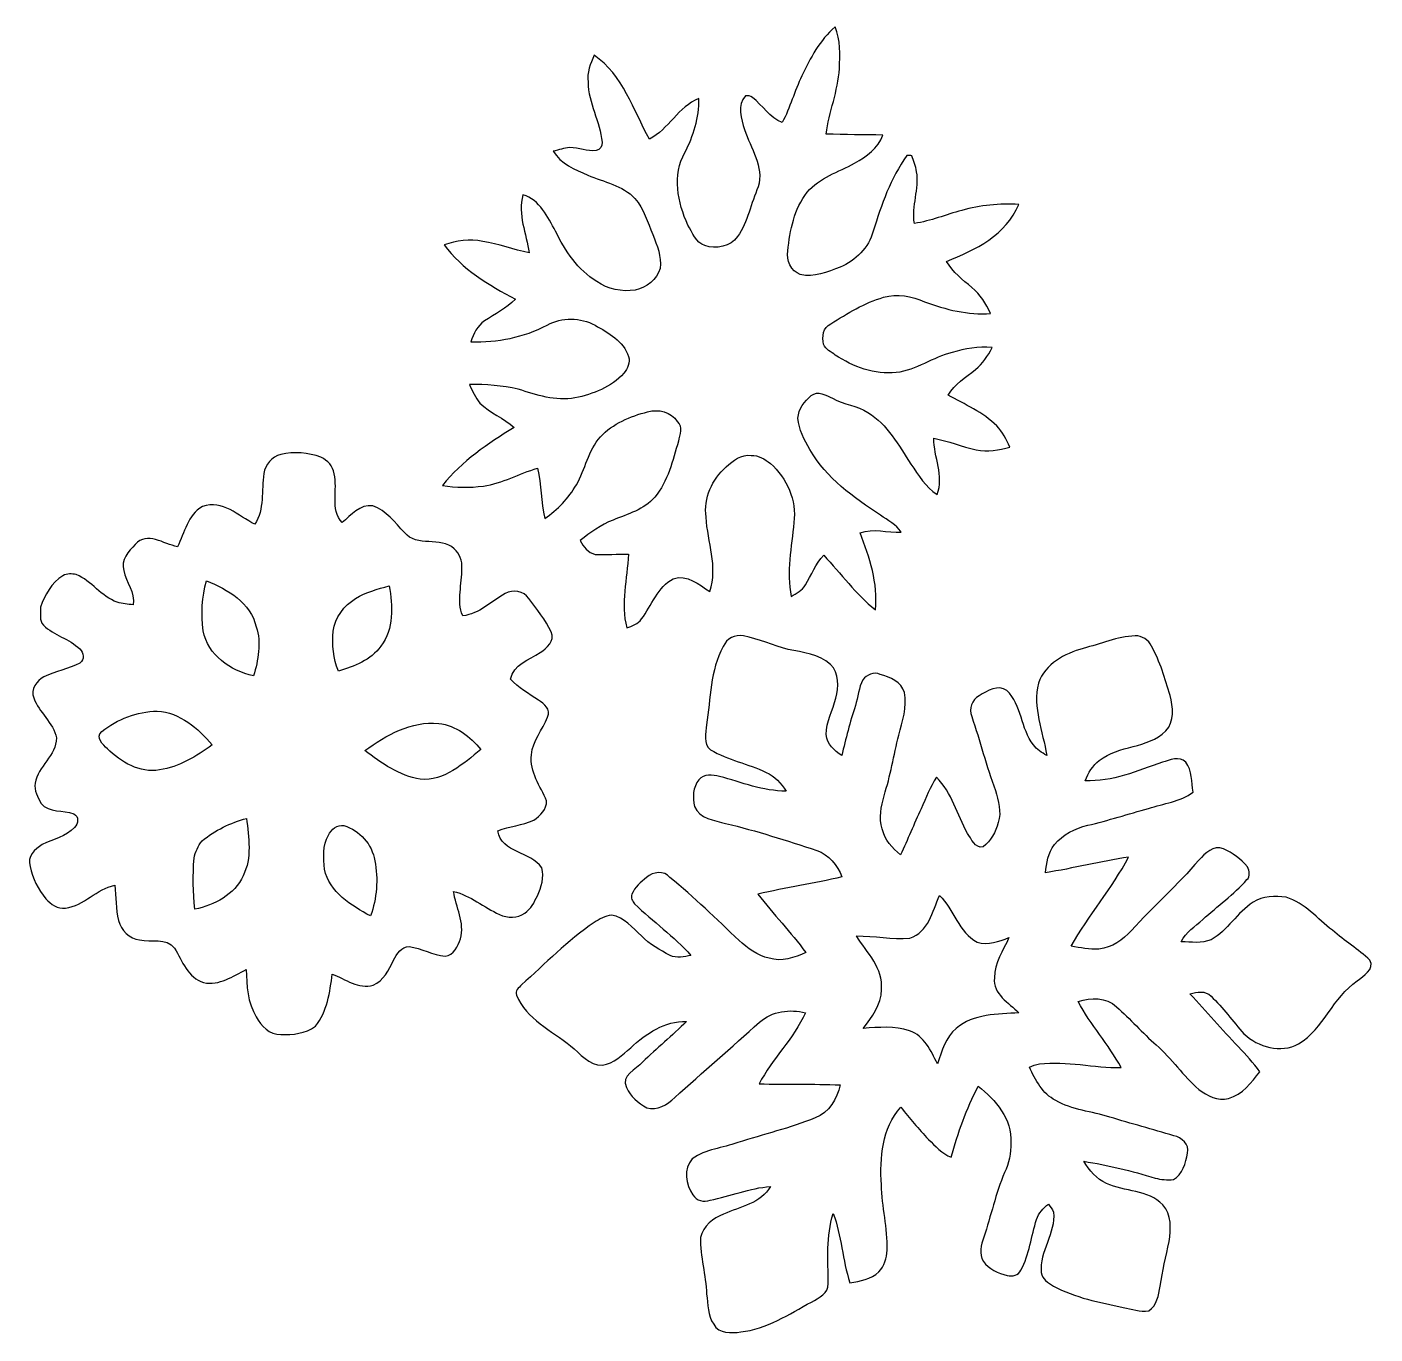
# Model space of a CAD drawing. Header units: centimetres. Extents: x -15.8 to 16, y -15.9 to 14.8.
import ezdxf

# ---------------------------------------------------------------- set-up
doc = ezdxf.new("R2010")
doc.units = ezdxf.units.CM
doc.header["$MEASUREMENT"] = 0
doc.layers.add('Layer 1', color=7, linetype='Continuous')

msp = doc.modelspace()

# ---------------------------------------------------------------- linework, layer by layer
at = {"layer": 'Layer 1', "color": 8}
for points, knots in [([(2.48038, 13.64192), (2.67829, 14.05996), (2.90442, 14.48576), (3.25896, 14.79232), (3.25896, 14.79232), (3.38843, 14.48364), (3.38032, 14.14004), (3.36268, 13.81231), (3.36268, 13.81231), (3.32987, 13.28561), (3.12208, 12.79278), (3.04765, 12.27349), (3.04765, 12.27349), (3.49391, 12.25832), (3.94053, 12.25938), (4.38714, 12.2495), (4.38714, 12.2495), (4.27214, 11.94506), (4.00121, 11.73692), (3.7211, 11.59051), (3.7211, 11.59051), (3.34257, 11.37638), (2.89313, 11.25502), (2.60632, 10.90577), (2.60632, 10.90577), (2.29517, 10.51631), (2.19816, 10.00972), (2.15124, 9.52606), (2.15124, 9.52606), (2.10256, 9.30628), (2.22956, 9.05122), (2.44087, 8.96832), (2.44087, 8.96832), (2.76296, 8.89529), (3.08398, 9.03499), (3.37961, 9.14541), (3.37961, 9.14541), (3.74897, 9.29393), (4.05059, 9.60155), (4.15925, 9.98961), (4.15925, 9.98961), (4.35151, 10.61014), (4.56283, 11.23738), (4.95124, 11.76761), (4.95124, 11.76761), (4.98087, 11.76726), (5.04014, 11.76584), (5.06942, 11.76514), (5.06942, 11.76514), (5.10822, 11.64061), (5.15937, 11.51855), (5.17878, 11.38873), (5.17878, 11.38873), (5.24686, 10.98127), (5.05919, 10.58157), (5.12727, 10.17376), (5.12727, 10.17376), (5.51004, 10.22491), (5.86916, 10.38154), (6.2417, 10.47715), (6.2417, 10.47715), (6.67491, 10.6045), (7.12964, 10.64295), (7.58014, 10.61932), (7.58014, 10.61932), (7.29297, 9.89612), (6.55743, 9.55146), (5.88222, 9.27664), (5.88222, 9.27664), (6.03003, 9.02864), (6.25863, 8.84555), (6.47876, 8.66493), (6.47876, 8.66493), (6.67808, 8.50582), (6.81284, 8.28287), (6.92044, 8.05497), (6.92044, 8.05497), (6.38951, 8.01335), (5.8614, 8.14564), (5.36716, 8.32944), (5.36716, 8.32944), (5.06448, 8.45256), (4.72193, 8.53334), (4.4009, 8.43527), (4.4009, 8.43527), (3.95464, 8.30051), (3.54753, 8.06344), (3.16089, 7.80768), (3.16089, 7.80768), (2.9718, 7.73077), (2.94922, 7.50394), (2.99226, 7.33072), (2.99226, 7.33072), (3.03424, 7.20549), (3.17112, 7.15433), (3.26531, 7.07566), (3.26531, 7.07566), (3.68617, 6.80085), (4.18853, 6.61211), (4.69829, 6.66256), (4.69829, 6.66256), (5.17102, 6.72006), (5.56084, 7.02416), (6.01733, 7.13775), (6.01733, 7.13775), (6.31931, 7.22418), (6.63751, 7.28627), (6.95325, 7.25029), (6.95325, 7.25029), (6.85271, 7.05944), (6.7377, 6.8707), (6.5659, 6.73559), (6.5659, 6.73559), (6.33412, 6.55708), (6.07695, 6.39092), (5.92137, 6.13586), (5.92137, 6.13586), (6.31331, 5.91044), (6.74299, 5.73617), (7.06579, 5.40808), (7.06579, 5.40808), (7.20937, 5.27191), (7.28521, 5.08529), (7.37552, 4.91314), (7.37552, 4.91314), (7.118, 4.8454), (6.84565, 4.78402), (6.58177, 4.84787), (6.58177, 4.84787), (6.2424, 4.91455), (5.92349, 5.05636), (5.58447, 5.12198), (5.58447, 5.12198), (5.58165, 4.67995), (5.82824, 4.23298), (5.66314, 3.7973), (5.66314, 3.7973), (5.38198, 3.95958), (5.22817, 4.25979), (5.04402, 4.51344), (5.04402, 4.51344), (4.75297, 4.94912), (4.49827, 5.44513), (4.03507, 5.72558), (4.03507, 5.72558), (3.77825, 5.88962), (3.46357, 5.90762), (3.20146, 6.06002), (3.20146, 6.06002), (3.04729, 6.13093), (2.85574, 6.25016), (2.69663, 6.12352), (2.69663, 6.12352), (2.54318, 5.98911), (2.39748, 5.80461), (2.3876, 5.59153), (2.3876, 5.59153), (2.40136, 5.3213), (2.54635, 5.08635), (2.66665, 4.85211), (2.66665, 4.85211), (3.05117, 4.18394), (3.70029, 3.72639), (4.33035, 3.30906), (4.33035, 3.30906), (4.49686, 3.18629), (4.70076, 3.09421), (4.81542, 2.91253), (4.81542, 2.91253), (4.49333, 2.88678), (4.1589, 3.01801), (3.84916, 2.89525), (3.84916, 2.89525), (4.07388, 2.31634), (4.27672, 1.71344), (4.20934, 1.08091), (4.20934, 1.08091), (3.74862, 1.45344), (3.39866, 1.93851), (2.99438, 2.36714), (2.99438, 2.36714), (2.80317, 2.16676), (2.70404, 1.90218), (2.56258, 1.66864), (2.56258, 1.66864), (2.48849, 1.54023), (2.35373, 1.46861), (2.22814, 1.40053), (2.22814, 1.40053), (2.11173, 1.97732), (2.2412, 2.56223), (2.28988, 3.13831), (2.28988, 3.13831), (2.36114, 3.65936), (2.12372, 4.18289), (1.73919, 4.52684), (1.73919, 4.52684), (1.60831, 4.62562), (1.4605, 4.72757), (1.28658, 4.71064), (1.28658, 4.71064), (1.05022, 4.75862), (0.86466, 4.58752), (0.70062, 4.44959), (0.70062, 4.44959), (0.36795, 4.1589), (0.16616, 3.70734), (0.22542, 3.26319), (0.22542, 3.26319), (0.25894, 2.68252), (0.5147, 2.09621), (0.31186, 1.51906), (0.31186, 1.51906), (0.05397, 1.67499), (-0.21908, 1.92511), (-0.54469, 1.81681), (-0.54469, 1.81681), (-0.91828, 1.62384), (-1.04775, 1.18251), (-1.29505, 0.8703), (-1.29505, 0.8703), (-1.37442, 0.75318), (-1.51412, 0.7052), (-1.64148, 0.66005), (-1.64148, 0.66005), (-1.78858, 1.23508), (-1.63266, 1.81328), (-1.59879, 2.38972), (-1.59879, 2.38972), (-1.85949, 2.40348), (-2.1209, 2.37455), (-2.3816, 2.3876), (-2.3816, 2.3876), (-2.55023, 2.42535), (-2.66312, 2.56999), (-2.73579, 2.71674), (-2.73579, 2.71674), (-2.49308, 2.89913), (-2.24649, 3.08434), (-1.96144, 3.19546), (-1.96144, 3.19546), (-1.61996, 3.33869), (-1.23261, 3.44064), (-0.98319, 3.73451), (-0.98319, 3.73451), (-0.66816, 4.10669), (-0.5588, 4.59352), (-0.42474, 5.04931), (-0.42474, 5.04931), (-0.39441, 5.20136), (-0.31821, 5.38798), (-0.45085, 5.51109), (-0.45085, 5.51109), (-0.5969, 5.74216), (-0.89747, 5.81307), (-1.14935, 5.74146), (-1.14935, 5.74146), (-1.55575, 5.63492), (-1.96956, 5.467), (-2.25919, 5.15197), (-2.25919, 5.15197), (-2.54564, 4.82847), (-2.61796, 4.39244), (-2.82469, 4.02519), (-2.82469, 4.02519), (-3.0099, 3.70981), (-3.26672, 3.43676), (-3.57152, 3.23462), (-3.57152, 3.23462), (-3.65443, 3.62373), (-3.65266, 4.02661), (-3.74086, 4.41396), (-3.74086, 4.41396), (-4.17054, 4.29119), (-4.566, 4.058), (-5.01333, 3.9945), (-5.01333, 3.9945), (-5.33224, 3.95852), (-5.65926, 3.94935), (-5.97535, 4.01108), (-5.97535, 4.01108), (-5.52344, 4.58082), (-4.90679, 4.99674), (-4.29048, 5.36998), (-4.29048, 5.36998), (-4.53672, 5.59188), (-4.85846, 5.71359), (-5.09552, 5.94677), (-5.09552, 5.94677), (-5.20136, 6.07624), (-5.27544, 6.22794), (-5.33788, 6.3821), (-5.33788, 6.3821), (-4.95441, 6.39163), (-4.56706, 6.35247), (-4.19171, 6.27415), (-4.19171, 6.27415), (-3.76449, 6.12846), (-3.31541, 5.9944), (-2.85821, 6.06672), (-2.85821, 6.06672), (-2.43946, 6.16267), (-2.0006, 6.31402), (-1.70886, 6.64774), (-1.70886, 6.64774), (-1.62666, 6.75711), (-1.54693, 6.9028), (-1.59738, 7.0418), (-1.59738, 7.0418), (-1.71485, 7.40692), (-2.07292, 7.60024), (-2.38584, 7.77663), (-2.38584, 7.77663), (-2.72838, 7.96502), (-3.16865, 7.97631), (-3.51084, 7.78051), (-3.51084, 7.78051), (-4.06294, 7.49265), (-4.68524, 7.36812), (-5.30613, 7.38964), (-5.30613, 7.38964), (-5.24792, 7.5752), (-5.15444, 7.76605), (-4.98934, 7.87823), (-4.98934, 7.87823), (-4.73992, 8.03945), (-4.47322, 8.17915), (-4.26014, 8.39047), (-4.26014, 8.39047), (-4.87998, 8.72314), (-5.51744, 9.09214), (-5.93972, 9.67034), (-5.93972, 9.67034), (-5.64762, 9.76383), (-5.33294, 9.80828), (-5.02885, 9.75007), (-5.02885, 9.75007), (-4.65878, 9.68551), (-4.30283, 9.56063), (-3.93665, 9.47808), (-3.93665, 9.47808), (-4.00156, 9.93069), (-4.21464, 10.3826), (-4.08234, 10.84615), (-4.08234, 10.84615), (-3.68794, 10.72268), (-3.49709, 10.32651), (-3.31505, 9.98714), (-3.31505, 9.98714), (-3.08928, 9.52606), (-2.79188, 9.07627), (-2.34456, 8.80463), (-2.34456, 8.80463), (-2.08598, 8.61766), (-1.7526, 8.56156), (-1.44039, 8.60213), (-1.44039, 8.60213), (-1.18428, 8.66846), (-0.92181, 8.84661), (-0.85725, 9.11507), (-0.85725, 9.11507), (-0.81633, 9.39165), (-0.92745, 9.65659), (-1.02694, 9.90812), (-1.02694, 9.90812), (-1.14829, 10.19951), (-1.24072, 10.51243), (-1.44674, 10.75937), (-1.44674, 10.75937), (-1.74272, 11.06981), (-2.17911, 11.14249), (-2.55588, 11.3097), (-2.55588, 11.3097), (-2.85715, 11.43847), (-3.1944, 11.57534), (-3.36973, 11.86921), (-3.36973, 11.86921), (-3.24132, 11.90237), (-3.11397, 11.94435), (-2.98133, 11.96022), (-2.98133, 11.96022), (-2.77213, 11.94752), (-2.56787, 11.8678), (-2.3562, 11.88367), (-2.3562, 11.88367), (-2.26307, 11.89955), (-2.21862, 11.9948), (-2.2225, 12.08158), (-2.2225, 12.08158), (-2.26448, 12.56877), (-2.5467, 13.00198), (-2.55164, 13.49551), (-2.55164, 13.49551), (-2.58092, 13.71671), (-2.49802, 13.92908), (-2.40947, 14.12663), (-2.40947, 14.12663), (-1.72614, 13.66591), (-1.49013, 12.83758), (-1.10561, 12.15284), (-1.10561, 12.15284), (-0.6544, 12.39344), (-0.42686, 12.91696), (0.0568, 13.10711), (0.0568, 13.10711), (0.06844, 12.66296), (-0.07479, 12.23151), (-0.27129, 11.83852), (-0.27129, 11.83852), (-0.58103, 11.31252), (-0.44133, 10.65847), (-0.20179, 10.1346), (-0.20179, 10.1346), (-0.09701, 9.95645), (-0.01623, 9.72326), (0.19614, 9.64953), (0.19614, 9.64953), (0.45826, 9.56698), (0.80469, 9.62025), (0.96591, 9.86331), (0.96591, 9.86331), (1.2132, 10.21362), (1.28129, 10.64613), (1.45344, 11.03207), (1.45344, 11.03207), (1.59456, 11.50761), (1.27212, 11.9447), (1.12854, 12.37791), (1.12854, 12.37791), (1.05939, 12.62556), (0.94756, 12.96176), (1.15499, 13.17554), (1.15499, 13.17554), (1.21109, 13.18048), (1.27071, 13.17131), (1.31586, 13.13462), (1.31586, 13.13462), (1.55469, 12.94518), (1.72473, 12.66119), (2.01683, 12.54442), (2.01683, 12.54442), (2.20557, 12.89509), (2.30505, 13.28455), (2.48038, 13.64192)], [0, 0, 0, 0, 0.00892857, 0.00892857, 0.00892857, 0.00892857, 0.01785714, 0.01785714, 0.01785714, 0.01785714, 0.02678571, 0.02678571, 0.02678571, 0.02678571, 0.03571429, 0.03571429, 0.03571429, 0.03571429, 0.04464286, 0.04464286, 0.04464286, 0.04464286, 0.05357143, 0.05357143, 0.05357143, 0.05357143, 0.0625, 0.0625, 0.0625, 0.0625, 0.07142857, 0.07142857, 0.07142857, 0.07142857, 0.08035714, 0.08035714, 0.08035714, 0.08035714, 0.08928571, 0.08928571, 0.08928571, 0.08928571, 0.09821429, 0.09821429, 0.09821429, 0.09821429, 0.10714286, 0.10714286, 0.10714286, 0.10714286, 0.11607143, 0.11607143, 0.11607143, 0.11607143, 0.125, 0.125, 0.125, 0.125, 0.13392857, 0.13392857, 0.13392857, 0.13392857, 0.14285714, 0.14285714, 0.14285714, 0.14285714, 0.15178571, 0.15178571, 0.15178571, 0.15178571, 0.16071429, 0.16071429, 0.16071429, 0.16071429, 0.16964286, 0.16964286, 0.16964286, 0.16964286, 0.17857143, 0.17857143, 0.17857143, 0.17857143, 0.1875, 0.1875, 0.1875, 0.1875, 0.19642857, 0.19642857, 0.19642857, 0.19642857, 0.20535714, 0.20535714, 0.20535714, 0.20535714, 0.21428571, 0.21428571, 0.21428571, 0.21428571, 0.22321429, 0.22321429, 0.22321429, 0.22321429, 0.23214286, 0.23214286, 0.23214286, 0.23214286, 0.24107143, 0.24107143, 0.24107143, 0.24107143, 0.25, 0.25, 0.25, 0.25, 0.25892857, 0.25892857, 0.25892857, 0.25892857, 0.26785714, 0.26785714, 0.26785714, 0.26785714, 0.27678571, 0.27678571, 0.27678571, 0.27678571, 0.28571429, 0.28571429, 0.28571429, 0.28571429, 0.29464286, 0.29464286, 0.29464286, 0.29464286, 0.30357143, 0.30357143, 0.30357143, 0.30357143, 0.3125, 0.3125, 0.3125, 0.3125, 0.32142857, 0.32142857, 0.32142857, 0.32142857, 0.33035714, 0.33035714, 0.33035714, 0.33035714, 0.33928571, 0.33928571, 0.33928571, 0.33928571, 0.34821429, 0.34821429, 0.34821429, 0.34821429, 0.35714286, 0.35714286, 0.35714286, 0.35714286, 0.36607143, 0.36607143, 0.36607143, 0.36607143, 0.375, 0.375, 0.375, 0.375, 0.38392857, 0.38392857, 0.38392857, 0.38392857, 0.39285714, 0.39285714, 0.39285714, 0.39285714, 0.40178571, 0.40178571, 0.40178571, 0.40178571, 0.41071429, 0.41071429, 0.41071429, 0.41071429, 0.41964286, 0.41964286, 0.41964286, 0.41964286, 0.42857143, 0.42857143, 0.42857143, 0.42857143, 0.4375, 0.4375, 0.4375, 0.4375, 0.44642857, 0.44642857, 0.44642857, 0.44642857, 0.45535714, 0.45535714, 0.45535714, 0.45535714, 0.46428571, 0.46428571, 0.46428571, 0.46428571, 0.47321429, 0.47321429, 0.47321429, 0.47321429, 0.48214286, 0.48214286, 0.48214286, 0.48214286, 0.49107143, 0.49107143, 0.49107143, 0.49107143, 0.5, 0.5, 0.5, 0.5, 0.50892857, 0.50892857, 0.50892857, 0.50892857, 0.51785714, 0.51785714, 0.51785714, 0.51785714, 0.52678571, 0.52678571, 0.52678571, 0.52678571, 0.53571429, 0.53571429, 0.53571429, 0.53571429, 0.54464286, 0.54464286, 0.54464286, 0.54464286, 0.55357143, 0.55357143, 0.55357143, 0.55357143, 0.5625, 0.5625, 0.5625, 0.5625, 0.57142857, 0.57142857, 0.57142857, 0.57142857, 0.58035714, 0.58035714, 0.58035714, 0.58035714, 0.58928571, 0.58928571, 0.58928571, 0.58928571, 0.59821429, 0.59821429, 0.59821429, 0.59821429, 0.60714286, 0.60714286, 0.60714286, 0.60714286, 0.61607143, 0.61607143, 0.61607143, 0.61607143, 0.625, 0.625, 0.625, 0.625, 0.63392857, 0.63392857, 0.63392857, 0.63392857, 0.64285714, 0.64285714, 0.64285714, 0.64285714, 0.65178571, 0.65178571, 0.65178571, 0.65178571, 0.66071429, 0.66071429, 0.66071429, 0.66071429, 0.66964286, 0.66964286, 0.66964286, 0.66964286, 0.67857143, 0.67857143, 0.67857143, 0.67857143, 0.6875, 0.6875, 0.6875, 0.6875, 0.69642857, 0.69642857, 0.69642857, 0.69642857, 0.70535714, 0.70535714, 0.70535714, 0.70535714, 0.71428571, 0.71428571, 0.71428571, 0.71428571, 0.72321429, 0.72321429, 0.72321429, 0.72321429, 0.73214286, 0.73214286, 0.73214286, 0.73214286, 0.74107143, 0.74107143, 0.74107143, 0.74107143, 0.75, 0.75, 0.75, 0.75, 0.75892857, 0.75892857, 0.75892857, 0.75892857, 0.76785714, 0.76785714, 0.76785714, 0.76785714, 0.77678571, 0.77678571, 0.77678571, 0.77678571, 0.78571429, 0.78571429, 0.78571429, 0.78571429, 0.79464286, 0.79464286, 0.79464286, 0.79464286, 0.80357143, 0.80357143, 0.80357143, 0.80357143, 0.8125, 0.8125, 0.8125, 0.8125, 0.82142857, 0.82142857, 0.82142857, 0.82142857, 0.83035714, 0.83035714, 0.83035714, 0.83035714, 0.83928571, 0.83928571, 0.83928571, 0.83928571, 0.84821429, 0.84821429, 0.84821429, 0.84821429, 0.85714286, 0.85714286, 0.85714286, 0.85714286, 0.86607143, 0.86607143, 0.86607143, 0.86607143, 0.875, 0.875, 0.875, 0.875, 0.88392857, 0.88392857, 0.88392857, 0.88392857, 0.89285714, 0.89285714, 0.89285714, 0.89285714, 0.90178571, 0.90178571, 0.90178571, 0.90178571, 0.91071429, 0.91071429, 0.91071429, 0.91071429, 0.91964286, 0.91964286, 0.91964286, 0.91964286, 0.92857143, 0.92857143, 0.92857143, 0.92857143, 0.9375, 0.9375, 0.9375, 0.9375, 0.94642857, 0.94642857, 0.94642857, 0.94642857, 0.95535714, 0.95535714, 0.95535714, 0.95535714, 0.96428571, 0.96428571, 0.96428571, 0.96428571, 0.97321429, 0.97321429, 0.97321429, 0.97321429, 0.98214286, 0.98214286, 0.98214286, 0.98214286, 1, 1, 1, 1]), ([(-9.77865, 4.73534), (-9.46785, 4.81083), (-9.13553, 4.78402), (-8.83567, 4.67466), (-8.83567, 4.67466), (-8.68151, 4.60163), (-8.54322, 4.46405), (-8.52593, 4.28554), (-8.52593, 4.28554), (-8.42821, 3.90525), (-8.62894, 3.45122), (-8.33226, 3.13478), (-8.33226, 3.13478), (-8.12765, 3.31223), (-7.9181, 3.57505), (-7.61753, 3.52778), (-7.61753, 3.52778), (-7.29298, 3.423), (-7.09718, 3.13302), (-6.86717, 2.90407), (-6.86717, 2.90407), (-6.58072, 2.54106), (-6.02403, 2.81869), (-5.69771, 2.52201), (-5.69771, 2.52201), (-5.5813, 2.40348), (-5.49593, 2.23626), (-5.52344, 2.06481), (-5.52344, 2.06481), (-5.50721, 1.69086), (-5.65009, 1.30528), (-5.49981, 0.94333), (-5.49981, 0.94333), (-5.10928, 0.98884), (-4.82988, 1.28164), (-4.50356, 1.46756), (-4.50356, 1.46756), (-4.31835, 1.56986), (-4.06576, 1.53635), (-3.94547, 1.34761), (-3.94547, 1.34761), (-3.76238, 1.09467), (-3.5493, 0.85337), (-3.42124, 0.5655), (-3.42124, 0.5655), (-3.32352, 0.34749), (-3.52108, 0.18768), (-3.677, 0.08008), (-3.677, 0.08008), (-3.93559, -0.09349), (-4.30883, -0.19403), (-4.37515, -0.54575), (-4.37515, -0.54575), (-4.185, -0.74789), (-3.94794, -0.88971), (-3.71616, -1.03717), (-3.71616, -1.03717), (-3.58634, -1.12607), (-3.41948, -1.25377), (-3.50167, -1.43933), (-3.50167, -1.43933), (-3.61633, -1.73884), (-3.86221, -1.99037), (-3.88056, -2.32551), (-3.88056, -2.32551), (-3.93241, -2.72627), (-3.66959, -3.06211), (-3.52496, -3.41066), (-3.52496, -3.41066), (-3.5179, -3.60257), (-3.67841, -3.76061), (-3.82834, -3.86009), (-3.82834, -3.86009), (-4.09575, -3.98639), (-4.4002, -4.00297), (-4.67395, -4.11515), (-4.67395, -4.11515), (-4.58611, -4.64467), (-3.89643, -4.59246), (-3.64137, -4.98228), (-3.64137, -4.98228), (-3.56941, -5.20312), (-3.65689, -5.4356), (-3.74297, -5.63915), (-3.74297, -5.63915), (-3.81776, -5.78979), (-3.89043, -5.95559), (-4.04107, -6.04732), (-4.04107, -6.04732), (-4.20864, -6.1789), (-4.44888, -6.17008), (-4.63268, -6.07907), (-4.63268, -6.07907), (-5.00168, -5.91397), (-5.31918, -5.63562), (-5.71641, -5.53649), (-5.71641, -5.53649), (-5.66279, -5.90903), (-5.44407, -6.2671), (-5.55166, -6.65127), (-5.55166, -6.65127), (-5.61587, -6.81919), (-5.70971, -7.03721), (-5.9115, -7.06402), (-5.9115, -7.06402), (-6.20254, -7.02839), (-6.46818, -6.88093), (-6.75675, -6.83189), (-6.75675, -6.83189), (-6.94302, -6.82907), (-7.05062, -7.01075), (-7.12611, -7.15821), (-7.12611, -7.15821), (-7.23935, -7.38082), (-7.35965, -7.64434), (-7.60483, -7.74206), (-7.60483, -7.74206), (-7.95055, -7.84366), (-8.261, -7.59919), (-8.56862, -7.4803), (-8.56862, -7.4803), (-8.62259, -7.90575), (-8.68751, -8.36401), (-8.96655, -8.70726), (-8.96655, -8.70726), (-9.19409, -8.884), (-9.50101, -8.91328), (-9.77935, -8.89988), (-9.77935, -8.89988), (-10.04394, -8.90305), (-10.24784, -8.70938), (-10.35579, -8.48642), (-10.35579, -8.48642), (-10.56464, -8.15446), (-10.58439, -7.753), (-10.59392, -7.372), (-10.59392, -7.372), (-10.90613, -7.52792), (-11.22574, -7.7597), (-11.59545, -7.68279), (-11.59545, -7.68279), (-11.96693, -7.56603), (-12.0971, -7.17479), (-12.27808, -6.87423), (-12.27808, -6.87423), (-12.4774, -6.60823), (-12.82594, -6.74511), (-13.10076, -6.67561), (-13.10076, -6.67561), (-13.34135, -6.65127), (-13.53785, -6.45231), (-13.59606, -6.22371), (-13.59606, -6.22371), (-13.66238, -5.95101), (-13.66238, -5.66879), (-13.68178, -5.39044), (-13.68178, -5.39044), (-14.11252, -5.4804), (-14.4085, -5.87128), (-14.84595, -5.93231), (-14.84595, -5.93231), (-15.02763, -5.95383), (-15.18955, -5.83812), (-15.30456, -5.709), (-15.30456, -5.709), (-15.48483, -5.48993), (-15.62911, -5.23452), (-15.67709, -4.95194), (-15.67709, -4.95194), (-15.75153, -4.72405), (-15.56703, -4.54131), (-15.39169, -4.43653), (-15.39169, -4.43653), (-15.13628, -4.30565), (-14.83113, -4.25238), (-14.6304, -4.0326), (-14.6304, -4.0326), (-14.54997, -3.94264), (-14.51575, -3.77402), (-14.64945, -3.7144), (-14.64945, -3.7144), (-14.90098, -3.61174), (-15.22695, -3.70593), (-15.42309, -3.46569), (-15.42309, -3.46569), (-15.5007, -3.32281), (-15.58502, -3.16159), (-15.56173, -2.99367), (-15.56173, -2.99367), (-15.48941, -2.59609), (-15.06291, -2.3428), (-15.0555, -1.92758), (-15.0555, -1.92758), (-15.12923, -1.56563), (-15.47142, -1.33174), (-15.59313, -0.98884), (-15.59313, -0.98884), (-15.66721, -0.78352), (-15.52258, -0.5842), (-15.35077, -0.49036), (-15.35077, -0.49036), (-15.08301, -0.35031), (-14.77186, -0.31362), (-14.50763, -0.16722), (-14.50763, -0.16722), (-14.38204, -0.08749), (-14.41803, 0.07549), (-14.5101, 0.16581), (-14.5101, 0.16581), (-14.75775, 0.40605), (-15.11618, 0.4826), (-15.36347, 0.72355), (-15.36347, 0.72355), (-15.47495, 0.83114), (-15.42415, 1.01), (-15.43156, 1.14476), (-15.43156, 1.14476), (-15.34019, 1.43616), (-15.16768, 1.71909), (-14.90451, 1.8856), (-14.90451, 1.8856), (-14.8149, 1.94557), (-14.69425, 1.93252), (-14.59301, 1.91523), (-14.59301, 1.91523), (-14.22964, 1.76177), (-14.00281, 1.39771), (-13.62851, 1.2633), (-13.62851, 1.2633), (-13.50857, 1.22414), (-13.38051, 1.2192), (-13.25633, 1.19944), (-13.25633, 1.19944), (-13.1953, 1.49331), (-13.42531, 1.73249), (-13.47223, 2.00978), (-13.47223, 2.00978), (-13.55161, 2.25072), (-13.35899, 2.46309), (-13.20377, 2.61973), (-13.20377, 2.61973), (-12.92789, 2.94111), (-12.53102, 2.62749), (-12.21281, 2.56999), (-12.21281, 2.56999), (-12.0396, 2.8896), (-11.97363, 3.3207), (-11.62509, 3.5112), (-11.62509, 3.5112), (-11.14566, 3.68406), (-10.78195, 3.29106), (-10.3886, 3.09563), (-10.3886, 3.09563), (-10.16176, 3.4544), (-10.23726, 3.88796), (-10.17834, 4.28731), (-10.17834, 4.28731), (-10.14977, 4.49862), (-9.9882, 4.68701), (-9.77865, 4.73534), (-9.77865, 4.73534), (-9.77865, 4.73534), (-9.77865, 4.73534), (-9.77865, 4.73534)], [0, 0, 0, 0, 0.01492537, 0.01492537, 0.01492537, 0.01492537, 0.02985075, 0.02985075, 0.02985075, 0.02985075, 0.04477612, 0.04477612, 0.04477612, 0.04477612, 0.05970149, 0.05970149, 0.05970149, 0.05970149, 0.07462687, 0.07462687, 0.07462687, 0.07462687, 0.08955224, 0.08955224, 0.08955224, 0.08955224, 0.10447761, 0.10447761, 0.10447761, 0.10447761, 0.11940299, 0.11940299, 0.11940299, 0.11940299, 0.13432836, 0.13432836, 0.13432836, 0.13432836, 0.14925373, 0.14925373, 0.14925373, 0.14925373, 0.1641791, 0.1641791, 0.1641791, 0.1641791, 0.17910448, 0.17910448, 0.17910448, 0.17910448, 0.19402985, 0.19402985, 0.19402985, 0.19402985, 0.20895522, 0.20895522, 0.20895522, 0.20895522, 0.2238806, 0.2238806, 0.2238806, 0.2238806, 0.23880597, 0.23880597, 0.23880597, 0.23880597, 0.25373134, 0.25373134, 0.25373134, 0.25373134, 0.26865672, 0.26865672, 0.26865672, 0.26865672, 0.28358209, 0.28358209, 0.28358209, 0.28358209, 0.29850746, 0.29850746, 0.29850746, 0.29850746, 0.31343284, 0.31343284, 0.31343284, 0.31343284, 0.32835821, 0.32835821, 0.32835821, 0.32835821, 0.34328358, 0.34328358, 0.34328358, 0.34328358, 0.35820896, 0.35820896, 0.35820896, 0.35820896, 0.37313433, 0.37313433, 0.37313433, 0.37313433, 0.3880597, 0.3880597, 0.3880597, 0.3880597, 0.40298507, 0.40298507, 0.40298507, 0.40298507, 0.41791045, 0.41791045, 0.41791045, 0.41791045, 0.43283582, 0.43283582, 0.43283582, 0.43283582, 0.44776119, 0.44776119, 0.44776119, 0.44776119, 0.46268657, 0.46268657, 0.46268657, 0.46268657, 0.47761194, 0.47761194, 0.47761194, 0.47761194, 0.49253731, 0.49253731, 0.49253731, 0.49253731, 0.50746269, 0.50746269, 0.50746269, 0.50746269, 0.52238806, 0.52238806, 0.52238806, 0.52238806, 0.53731343, 0.53731343, 0.53731343, 0.53731343, 0.55223881, 0.55223881, 0.55223881, 0.55223881, 0.56716418, 0.56716418, 0.56716418, 0.56716418, 0.58208955, 0.58208955, 0.58208955, 0.58208955, 0.59701493, 0.59701493, 0.59701493, 0.59701493, 0.6119403, 0.6119403, 0.6119403, 0.6119403, 0.62686567, 0.62686567, 0.62686567, 0.62686567, 0.64179104, 0.64179104, 0.64179104, 0.64179104, 0.65671642, 0.65671642, 0.65671642, 0.65671642, 0.67164179, 0.67164179, 0.67164179, 0.67164179, 0.68656716, 0.68656716, 0.68656716, 0.68656716, 0.70149254, 0.70149254, 0.70149254, 0.70149254, 0.71641791, 0.71641791, 0.71641791, 0.71641791, 0.73134328, 0.73134328, 0.73134328, 0.73134328, 0.74626866, 0.74626866, 0.74626866, 0.74626866, 0.76119403, 0.76119403, 0.76119403, 0.76119403, 0.7761194, 0.7761194, 0.7761194, 0.7761194, 0.79104478, 0.79104478, 0.79104478, 0.79104478, 0.80597015, 0.80597015, 0.80597015, 0.80597015, 0.82089552, 0.82089552, 0.82089552, 0.82089552, 0.8358209, 0.8358209, 0.8358209, 0.8358209, 0.85074627, 0.85074627, 0.85074627, 0.85074627, 0.86567164, 0.86567164, 0.86567164, 0.86567164, 0.88059701, 0.88059701, 0.88059701, 0.88059701, 0.89552239, 0.89552239, 0.89552239, 0.89552239, 0.91044776, 0.91044776, 0.91044776, 0.91044776, 0.92537313, 0.92537313, 0.92537313, 0.92537313, 0.94029851, 0.94029851, 0.94029851, 0.94029851, 0.95522388, 0.95522388, 0.95522388, 0.95522388, 0.97014925, 0.97014925, 0.97014925, 0.97014925, 1, 1, 1, 1]), ([(-11.52666, 1.76848), (-11.64026, 1.38818), (-11.65296, 0.98354), (-11.60815, 0.59126), (-11.60815, 0.59126), (-11.49526, 0.01976), (-10.96292, -0.35419), (-10.42, -0.46743), (-10.42, -0.46743), (-10.31028, -0.09419), (-10.23232, 0.30515), (-10.3572, 0.68615), (-10.3572, 0.68615), (-10.49091, 1.24389), (-11.02783, 1.57198), (-11.52666, 1.76848), (-11.52666, 1.76848), (-11.52666, 1.76848), (-11.52666, 1.76848), (-11.52666, 1.76848)], [0, 0, 0, 0, 0.16666667, 0.16666667, 0.16666667, 0.16666667, 0.33333333, 0.33333333, 0.33333333, 0.33333333, 0.5, 0.5, 0.5, 0.5, 0.66666667, 0.66666667, 0.66666667, 0.66666667, 1, 1, 1, 1]), ([(-8.01899, 1.35184), (-8.29486, 1.18569), (-8.50583, 0.90382), (-8.5471, 0.58067), (-8.5471, 0.58067), (-8.5725, 0.26564), (-8.54745, -0.06174), (-8.42398, -0.35595), (-8.42398, -0.35595), (-8.05321, -0.24377), (-7.65845, -0.10478), (-7.42809, 0.23072), (-7.42809, 0.23072), (-7.10812, 0.63077), (-7.15116, 1.17651), (-7.22842, 1.65029), (-7.22842, 1.65029), (-7.49864, 1.57057), (-7.77663, 1.50001), (-8.01899, 1.35184), (-8.01899, 1.35184), (-8.01899, 1.35184), (-8.01899, 1.35184), (-8.01899, 1.35184)], [0, 0, 0, 0, 0.14285714, 0.14285714, 0.14285714, 0.14285714, 0.28571429, 0.28571429, 0.28571429, 0.28571429, 0.42857143, 0.42857143, 0.42857143, 0.42857143, 0.57142857, 0.57142857, 0.57142857, 0.57142857, 0.71428571, 0.71428571, 0.71428571, 0.71428571, 1, 1, 1, 1]), ([(0.6283, 0.22084), (0.71226, 0.40499), (0.90205, 0.51506), (1.10666, 0.46919), (1.10666, 0.46919), (1.4672, 0.40076), (1.80446, 0.24589), (2.159, 0.15522), (2.159, 0.15522), (2.50084, 0.07796), (2.88114, 0.04798), (3.15419, -0.19756), (3.15419, -0.19756), (3.35456, -0.41028), (3.35739, -0.72743), (3.28119, -0.99201), (3.28119, -0.99201), (3.20357, -1.27776), (3.05223, -1.54764), (3.05435, -1.85138), (3.05435, -1.85138), (3.06811, -2.06869), (3.2452, -2.23026), (3.41806, -2.3428), (3.41806, -2.3428), (3.51155, -1.94733), (3.61174, -1.55363), (3.73874, -1.16769), (3.73874, -1.16769), (3.80365, -0.96696), (3.81388, -0.74718), (3.91301, -0.55915), (3.91301, -0.55915), (4.00579, -0.44344), (4.17548, -0.35701), (4.32223, -0.43815), (4.32223, -0.43815), (4.54942, -0.4953), (4.82388, -0.61101), (4.89409, -0.85866), (4.89409, -0.85866), (4.96111, -1.2005), (4.84117, -1.5367), (4.75862, -1.86408), (4.75862, -1.86408), (4.64467, -2.33856), (4.56353, -2.82152), (4.41184, -3.28648), (4.41184, -3.28648), (4.3494, -3.53907), (4.2799, -3.81106), (4.36951, -4.06647), (4.36951, -4.06647), (4.42771, -4.31976), (4.60692, -4.51873), (4.80236, -4.67995), (4.80236, -4.67995), (4.96641, -4.31871), (5.11881, -3.95252), (5.28496, -3.59234), (5.28496, -3.59234), (5.39926, -3.34186), (5.49628, -3.08151), (5.64832, -2.85044), (5.64832, -2.85044), (6.00851, -3.22368), (6.13727, -3.73168), (6.37646, -4.17548), (6.37646, -4.17548), (6.46359, -4.29436), (6.5532, -4.53284), (6.74441, -4.49263), (6.74441, -4.49263), (6.92362, -4.34869), (7.04286, -4.14126), (7.09754, -3.92007), (7.09754, -3.92007), (7.18432, -3.66818), (7.09718, -3.40642), (7.03157, -3.16195), (7.03157, -3.16195), (6.82237, -2.59045), (6.67103, -2.0006), (6.47559, -1.42487), (6.47559, -1.42487), (6.40856, -1.24742), (6.47665, -1.02588), (6.65162, -0.93733), (6.65162, -0.93733), (6.83013, -0.82374), (7.10142, -0.66358), (7.30144, -0.81139), (7.30144, -0.81139), (7.66057, -1.15852), (7.62776, -1.71027), (7.92515, -2.09303), (7.92515, -2.09303), (8.00735, -2.20028), (8.12236, -2.27577), (8.24089, -2.33821), (8.24089, -2.33821), (8.15199, -1.77871), (7.90011, -1.21179), (8.04827, -0.64064), (8.04827, -0.64064), (8.20385, -0.17851), (8.66105, 0.05151), (9.09743, 0.17709), (9.09743, 0.17709), (9.50348, 0.28116), (9.89647, 0.45685), (10.32087, 0.47096), (10.32087, 0.47096), (10.48244, 0.47942), (10.64119, 0.37853), (10.70398, 0.22825), (10.70398, 0.22825), (10.91459, -0.12982), (11.01549, -0.53728), (11.14143, -0.92957), (11.14143, -0.92957), (11.21445, -1.20474), (11.25149, -1.53988), (11.04159, -1.76424), (11.04159, -1.76424), (10.61579, -2.18616), (9.9381, -2.09232), (9.47702, -2.45569), (9.47702, -2.45569), (9.32286, -2.5781), (9.21597, -2.75202), (9.14612, -2.93441), (9.14612, -2.93441), (9.78147, -2.96263), (10.37519, -2.70616), (10.96081, -2.49908), (10.96081, -2.49908), (11.12696, -2.45181), (11.3665, -2.34527), (11.51114, -2.49449), (11.51114, -2.49449), (11.6586, -2.70016), (11.64802, -2.96474), (11.68329, -3.20322), (11.68329, -3.20322), (11.37673, -3.42971), (10.99009, -3.46922), (10.63837, -3.58599), (10.63837, -3.58599), (10.16, -3.71793), (9.68692, -3.86821), (9.20397, -3.98216), (9.20397, -3.98216), (8.90799, -4.05165), (8.61695, -4.1977), (8.42398, -4.43724), (8.42398, -4.43724), (8.27158, -4.62633), (8.23207, -4.86763), (8.21337, -5.10187), (8.21337, -5.10187), (8.86566, -4.98792), (9.51195, -4.83729), (10.16529, -4.73146), (10.16529, -4.73146), (9.77759, -5.46735), (9.22302, -6.102), (8.81345, -6.82519), (8.81345, -6.82519), (9.0297, -6.8647), (9.24807, -6.90351), (9.46926, -6.89328), (9.46926, -6.89328), (9.77512, -6.86647), (10.02947, -6.6742), (10.23302, -6.45901), (10.23302, -6.45901), (10.74914, -5.89351), (11.3224, -5.38233), (11.82088, -4.80025), (11.82088, -4.80025), (11.96516, -4.64749), (12.16695, -4.43971), (12.39696, -4.53461), (12.39696, -4.53461), (12.60757, -4.63762), (12.81571, -4.77273), (12.9607, -4.96076), (12.9607, -4.96076), (13.0115, -5.04896), (13.03514, -5.1876), (12.95047, -5.26062), (12.95047, -5.26062), (12.63967, -5.60952), (12.25832, -5.88504), (11.91295, -6.1976), (11.91295, -6.1976), (11.73551, -6.3627), (11.5122, -6.49287), (11.40601, -6.72006), (11.40601, -6.72006), (11.6392, -6.73382), (11.88367, -6.76346), (12.10733, -6.6742), (12.10733, -6.6742), (12.50209, -6.45583), (12.71587, -6.02968), (13.09723, -5.79437), (13.09723, -5.79437), (13.31912, -5.6328), (13.61405, -5.6515), (13.87369, -5.67267), (13.87369, -5.67267), (14.31149, -5.80884), (14.60888, -6.18208), (14.96236, -6.45231), (14.96236, -6.45231), (15.24282, -6.70419), (15.57443, -6.89434), (15.8436, -7.15857), (15.8436, -7.15857), (15.96425, -7.36988), (15.68097, -7.52863), (15.54445, -7.64328), (15.54445, -7.64328), (14.97224, -8.02569), (14.7634, -8.76688), (14.16403, -9.11895), (14.16403, -9.11895), (13.74846, -9.35884), (13.21223, -9.19656), (12.88027, -8.88718), (12.88027, -8.88718), (12.62098, -8.59367), (12.39132, -8.27158), (12.10557, -8.00312), (12.10557, -8.00312), (11.96904, -7.85883), (11.77854, -7.90399), (11.61062, -7.94738), (11.61062, -7.94738), (11.99762, -8.35625), (12.3638, -8.78346), (12.74904, -9.19374), (12.74904, -9.19374), (12.92719, -9.38036), (13.10146, -9.57192), (13.25598, -9.77935), (13.25598, -9.77935), (13.05137, -10.02736), (12.85099, -10.32193), (12.51938, -10.40483), (12.51938, -10.40483), (12.26326, -10.47821), (12.01526, -10.34486), (11.81735, -10.19598), (11.81735, -10.19598), (11.45258, -9.87813), (11.1827, -9.46785), (10.81793, -9.14964), (10.81793, -9.14964), (10.49126, -8.86566), (10.20445, -8.53899), (9.88201, -8.25218), (9.88201, -8.25218), (9.63824, -8.02287), (9.28052, -8.0324), (8.98066, -8.12588), (8.98066, -8.12588), (9.26465, -8.67657), (9.69892, -9.13412), (9.99137, -9.68093), (9.99137, -9.68093), (9.34826, -9.68939), (8.7122, -9.51512), (8.06838, -9.59591), (8.06838, -9.59591), (7.98548, -9.6079), (7.90822, -9.64248), (7.83096, -9.67246), (7.83096, -9.67246), (7.97948, -9.97232), (8.13894, -10.29652), (8.45185, -10.45457), (8.45185, -10.45457), (8.84096, -10.6807), (9.29993, -10.71174), (9.72256, -10.84474), (9.72256, -10.84474), (10.22279, -10.99996), (10.72974, -11.1319), (11.23103, -11.28395), (11.23103, -11.28395), (11.41518, -11.3284), (11.60216, -11.47904), (11.55277, -11.69458), (11.55277, -11.69458), (11.50937, -11.91895), (11.44164, -12.19764), (11.2201, -12.31547), (11.2201, -12.31547), (11.07511, -12.32782), (10.93047, -12.31547), (10.79041, -12.28019), (10.79041, -12.28019), (10.24008, -12.11016), (9.67705, -11.97786), (9.10943, -11.88367), (9.10943, -11.88367), (9.24913, -12.09005), (9.40682, -12.30736), (9.64671, -12.40367), (9.64671, -12.40367), (10.07463, -12.61286), (10.6232, -12.54125), (10.97245, -12.9099), (10.97245, -12.9099), (11.18235, -13.13815), (11.16118, -13.48458), (11.12097, -13.77033), (11.12097, -13.77033), (11.04829, -14.12099), (10.95834, -14.46847), (10.90824, -14.82372), (10.90824, -14.82372), (10.87437, -15.03116), (10.8331, -15.27951), (10.63872, -15.40087), (10.63872, -15.40087), (10.43799, -15.43967), (10.23726, -15.35501), (10.04111, -15.32255), (10.04111, -15.32255), (9.4809, -15.20155), (8.90411, -15.09713), (8.39646, -14.81843), (8.39646, -14.81843), (8.28111, -14.73764), (8.12341, -14.65968), (8.11142, -14.50234), (8.11142, -14.50234), (8.05251, -14.00316), (8.45926, -13.57912), (8.39929, -13.07959), (8.39929, -13.07959), (8.37177, -13.00974), (8.32238, -12.95188), (8.2804, -12.89121), (8.2804, -12.89121), (8.16222, -12.98787), (8.04686, -13.0997), (8.00206, -13.25104), (8.00206, -13.25104), (7.87717, -13.64791), (7.82955, -14.07089), (7.63446, -14.44484), (7.63446, -14.44484), (7.58366, -14.57078), (7.42491, -14.59794), (7.30673, -14.57078), (7.30673, -14.57078), (7.09612, -14.5161), (6.87987, -14.4205), (6.75076, -14.23811), (6.75076, -14.23811), (6.63787, -14.06984), (6.69396, -13.84653), (6.75711, -13.67155), (6.75711, -13.67155), (6.93067, -13.16814), (7.03686, -12.64214), (7.24852, -12.15214), (7.24852, -12.15214), (7.34836, -11.9313), (7.40304, -11.69106), (7.39281, -11.44764), (7.39281, -11.44764), (7.42985, -10.89695), (7.03615, -10.43764), (6.62693, -10.11943), (6.62693, -10.11943), (6.35247, -10.64966), (6.14821, -11.21445), (5.99087, -11.79019), (5.99087, -11.79019), (5.7785, -11.70023), (5.61904, -11.52772), (5.45888, -11.36897), (5.45888, -11.36897), (5.22499, -11.1312), (5.01297, -10.87367), (4.80695, -10.61226), (4.80695, -10.61226), (4.36492, -11.1058), (4.31341, -11.80536), (4.3494, -12.43647), (4.3494, -12.43647), (4.36316, -12.95188), (4.50568, -13.45671), (4.48451, -13.97388), (4.48451, -13.97388), (4.48381, -14.16015), (4.41572, -14.34818), (4.29225, -14.48823), (4.29225, -14.48823), (4.10492, -14.66109), (3.85092, -14.69884), (3.61103, -14.74188), (3.61103, -14.74188), (3.43217, -14.21059), (3.41595, -13.63521), (3.21592, -13.1124), (3.21592, -13.1124), (3.05259, -13.64721), (3.0921, -14.20954), (3.10162, -14.76093), (3.10162, -14.76093), (3.11009, -14.99023), (2.87831, -15.09959), (2.70651, -15.19449), (2.70651, -15.19449), (2.17699, -15.47707), (1.65382, -15.83478), (1.04034, -15.89687), (1.04034, -15.89687), (0.82374, -15.92827), (0.52317, -15.94732), (0.40534, -15.7166), (0.40534, -15.7166), (0.25576, -15.51446), (0.27446, -15.24529), (0.23812, -15.00928), (0.23812, -15.00928), (0.21625, -14.56196), (0.09031, -14.12487), (0.09349, -13.67649), (0.09349, -13.67649), (0.16581, -13.4112), (0.3877, -13.21682), (0.63923, -13.12474), (0.63923, -13.12474), (1.02411, -12.96), (1.5173, -12.8711), (1.74096, -12.47528), (1.74096, -12.47528), (1.25307, -12.51761), (0.79516, -12.70564), (0.31856, -12.80231), (0.31856, -12.80231), (0.17533, -12.85099), (-0.00282, -12.81007), (-0.08326, -12.67707), (-0.08326, -12.67707), (-0.24977, -12.43436), (-0.31891, -12.05583), (-0.09843, -11.82582), (-0.09843, -11.82582), (0.2159, -11.6011), (0.61383, -11.57182), (0.96979, -11.44623), (0.96979, -11.44623), (1.57621, -11.25114), (2.19957, -11.10368), (2.79118, -10.86556), (2.79118, -10.86556), (3.11785, -10.73714), (3.31399, -10.41929), (3.37855, -10.08803), (3.37855, -10.08803), (2.74285, -10.06122), (2.10679, -10.07816), (1.47108, -10.06369), (1.47108, -10.06369), (1.7847, -9.47491), (2.28071, -8.99936), (2.56681, -8.39435), (2.56681, -8.39435), (2.19604, -8.29769), (1.77871, -8.35378), (1.48555, -8.6106), (1.48555, -8.6106), (0.82197, -9.20574), (0.14958, -9.79135), (-0.51259, -10.38825), (-0.51259, -10.38825), (-0.68404, -10.55405), (-0.92251, -10.69516), (-1.17052, -10.6239), (-1.17052, -10.6239), (-1.36631, -10.51631), (-1.55751, -10.36108), (-1.64959, -10.15224), (-1.64959, -10.15224), (-1.78435, -9.86578), (-1.41993, -9.72573), (-1.27176, -9.55569), (-1.27176, -9.55569), (-0.93521, -9.22655), (-0.56833, -8.92881), (-0.23707, -8.59437), (-0.23707, -8.59437), (-0.74507, -8.58414), (-1.18921, -8.87906), (-1.54587, -9.2135), (-1.54587, -9.2135), (-1.74519, -9.37789), (-1.94522, -9.58427), (-2.21192, -9.62731), (-2.21192, -9.62731), (-2.52906, -9.62766), (-2.73685, -9.35108), (-2.96086, -9.17081), (-2.96086, -9.17081), (-3.40607, -8.80569), (-4.00579, -8.54287), (-4.23404, -7.97595), (-4.23404, -7.97595), (-4.28378, -7.874), (-4.17724, -7.80203), (-4.11621, -7.73748), (-4.11621, -7.73748), (-3.55776, -7.23653), (-3.03248, -6.69219), (-2.40877, -6.26992), (-2.40877, -6.26992), (-2.28106, -6.19443), (-2.14842, -6.10658), (-1.99637, -6.09671), (-1.99637, -6.09671), (-1.70145, -6.14433), (-1.50107, -6.39374), (-1.29328, -6.5853), (-1.29328, -6.5853), (-1.10314, -6.78215), (-0.86078, -6.91656), (-0.62018, -7.04215), (-0.62018, -7.04215), (-0.46637, -7.11588), (-0.28963, -7.07602), (-0.12947, -7.04462), (-0.12947, -7.04462), (-0.52282, -6.58989), (-1.02905, -6.25052), (-1.4545, -5.82824), (-1.4545, -5.82824), (-1.50671, -5.76827), (-1.55504, -5.68537), (-1.52047, -5.60493), (-1.52047, -5.60493), (-1.45556, -5.43772), (-1.31128, -5.31848), (-1.17546, -5.20947), (-1.17546, -5.20947), (-1.02729, -5.07224), (-0.76341, -5.04296), (-0.62301, -5.21018), (-0.62301, -5.21018), (-0.0568, -5.67478), (0.46884, -6.18631), (1.00048, -6.68972), (1.00048, -6.68972), (1.20438, -6.87423), (1.43475, -7.05132), (1.70991, -7.10882), (1.70991, -7.10882), (2.00272, -7.20231), (2.3047, -7.09471), (2.57246, -6.97406), (2.57246, -6.97406), (2.22179, -6.49676), (1.80446, -6.07413), (1.44604, -5.60317), (1.44604, -5.60317), (2.09973, -5.44407), (2.76931, -5.36046), (3.42194, -5.19501), (3.42194, -5.19501), (3.31329, -4.91949), (3.11926, -4.67184), (2.83104, -4.57518), (2.83104, -4.57518), (2.12125, -4.34481), (1.41252, -4.10951), (0.68509, -3.94088), (0.68509, -3.94088), (0.43004, -3.86398), (0.06068, -3.83081), (-0.04727, -3.54048), (-0.04727, -3.54048), (-0.09948, -3.33304), (-0.08114, -3.08434), (0.05256, -2.91042), (0.05256, -2.91042), (0.16827, -2.7626), (0.38241, -2.80494), (0.54469, -2.83457), (0.54469, -2.83457), (1.06151, -2.96933), (1.56633, -3.18417), (2.11102, -3.17782), (2.11102, -3.17782), (1.99355, -2.99438), (1.84291, -2.82681), (1.63971, -2.73756), (1.63971, -2.73756), (1.21567, -2.53365), (0.73872, -2.45181), (0.33373, -2.20592), (0.33373, -2.20592), (0.15099, -2.07151), (0.21731, -1.8094), (0.23601, -1.61819), (0.23601, -1.61819), (0.33302, -1.00189), (0.32032, -0.34078), (0.6283, 0.22084), (0.6283, 0.22084), (0.6283, 0.22084), (0.6283, 0.22084), (0.6283, 0.22084)], [0, 0, 0, 0, 0.00641026, 0.00641026, 0.00641026, 0.00641026, 0.01282051, 0.01282051, 0.01282051, 0.01282051, 0.01923077, 0.01923077, 0.01923077, 0.01923077, 0.02564103, 0.02564103, 0.02564103, 0.02564103, 0.03205128, 0.03205128, 0.03205128, 0.03205128, 0.03846154, 0.03846154, 0.03846154, 0.03846154, 0.04487179, 0.04487179, 0.04487179, 0.04487179, 0.05128205, 0.05128205, 0.05128205, 0.05128205, 0.05769231, 0.05769231, 0.05769231, 0.05769231, 0.06410256, 0.06410256, 0.06410256, 0.06410256, 0.07051282, 0.07051282, 0.07051282, 0.07051282, 0.07692308, 0.07692308, 0.07692308, 0.07692308, 0.08333333, 0.08333333, 0.08333333, 0.08333333, 0.08974359, 0.08974359, 0.08974359, 0.08974359, 0.09615385, 0.09615385, 0.09615385, 0.09615385, 0.1025641, 0.1025641, 0.1025641, 0.1025641, 0.10897436, 0.10897436, 0.10897436, 0.10897436, 0.11538462, 0.11538462, 0.11538462, 0.11538462, 0.12179487, 0.12179487, 0.12179487, 0.12179487, 0.12820513, 0.12820513, 0.12820513, 0.12820513, 0.13461538, 0.13461538, 0.13461538, 0.13461538, 0.14102564, 0.14102564, 0.14102564, 0.14102564, 0.1474359, 0.1474359, 0.1474359, 0.1474359, 0.15384615, 0.15384615, 0.15384615, 0.15384615, 0.16025641, 0.16025641, 0.16025641, 0.16025641, 0.16666667, 0.16666667, 0.16666667, 0.16666667, 0.17307692, 0.17307692, 0.17307692, 0.17307692, 0.17948718, 0.17948718, 0.17948718, 0.17948718, 0.18589744, 0.18589744, 0.18589744, 0.18589744, 0.19230769, 0.19230769, 0.19230769, 0.19230769, 0.19871795, 0.19871795, 0.19871795, 0.19871795, 0.20512821, 0.20512821, 0.20512821, 0.20512821, 0.21153846, 0.21153846, 0.21153846, 0.21153846, 0.21794872, 0.21794872, 0.21794872, 0.21794872, 0.22435897, 0.22435897, 0.22435897, 0.22435897, 0.23076923, 0.23076923, 0.23076923, 0.23076923, 0.23717949, 0.23717949, 0.23717949, 0.23717949, 0.24358974, 0.24358974, 0.24358974, 0.24358974, 0.25, 0.25, 0.25, 0.25, 0.25641026, 0.25641026, 0.25641026, 0.25641026, 0.26282051, 0.26282051, 0.26282051, 0.26282051, 0.26923077, 0.26923077, 0.26923077, 0.26923077, 0.27564103, 0.27564103, 0.27564103, 0.27564103, 0.28205128, 0.28205128, 0.28205128, 0.28205128, 0.28846154, 0.28846154, 0.28846154, 0.28846154, 0.29487179, 0.29487179, 0.29487179, 0.29487179, 0.30128205, 0.30128205, 0.30128205, 0.30128205, 0.30769231, 0.30769231, 0.30769231, 0.30769231, 0.31410256, 0.31410256, 0.31410256, 0.31410256, 0.32051282, 0.32051282, 0.32051282, 0.32051282, 0.32692308, 0.32692308, 0.32692308, 0.32692308, 0.33333333, 0.33333333, 0.33333333, 0.33333333, 0.33974359, 0.33974359, 0.33974359, 0.33974359, 0.34615385, 0.34615385, 0.34615385, 0.34615385, 0.3525641, 0.3525641, 0.3525641, 0.3525641, 0.35897436, 0.35897436, 0.35897436, 0.35897436, 0.36538462, 0.36538462, 0.36538462, 0.36538462, 0.37179487, 0.37179487, 0.37179487, 0.37179487, 0.37820513, 0.37820513, 0.37820513, 0.37820513, 0.38461538, 0.38461538, 0.38461538, 0.38461538, 0.39102564, 0.39102564, 0.39102564, 0.39102564, 0.3974359, 0.3974359, 0.3974359, 0.3974359, 0.40384615, 0.40384615, 0.40384615, 0.40384615, 0.41025641, 0.41025641, 0.41025641, 0.41025641, 0.41666667, 0.41666667, 0.41666667, 0.41666667, 0.42307692, 0.42307692, 0.42307692, 0.42307692, 0.42948718, 0.42948718, 0.42948718, 0.42948718, 0.43589744, 0.43589744, 0.43589744, 0.43589744, 0.44230769, 0.44230769, 0.44230769, 0.44230769, 0.44871795, 0.44871795, 0.44871795, 0.44871795, 0.45512821, 0.45512821, 0.45512821, 0.45512821, 0.46153846, 0.46153846, 0.46153846, 0.46153846, 0.46794872, 0.46794872, 0.46794872, 0.46794872, 0.47435897, 0.47435897, 0.47435897, 0.47435897, 0.48076923, 0.48076923, 0.48076923, 0.48076923, 0.48717949, 0.48717949, 0.48717949, 0.48717949, 0.49358974, 0.49358974, 0.49358974, 0.49358974, 0.5, 0.5, 0.5, 0.5, 0.50641026, 0.50641026, 0.50641026, 0.50641026, 0.51282051, 0.51282051, 0.51282051, 0.51282051, 0.51923077, 0.51923077, 0.51923077, 0.51923077, 0.52564103, 0.52564103, 0.52564103, 0.52564103, 0.53205128, 0.53205128, 0.53205128, 0.53205128, 0.53846154, 0.53846154, 0.53846154, 0.53846154, 0.54487179, 0.54487179, 0.54487179, 0.54487179, 0.55128205, 0.55128205, 0.55128205, 0.55128205, 0.55769231, 0.55769231, 0.55769231, 0.55769231, 0.56410256, 0.56410256, 0.56410256, 0.56410256, 0.57051282, 0.57051282, 0.57051282, 0.57051282, 0.57692308, 0.57692308, 0.57692308, 0.57692308, 0.58333333, 0.58333333, 0.58333333, 0.58333333, 0.58974359, 0.58974359, 0.58974359, 0.58974359, 0.59615385, 0.59615385, 0.59615385, 0.59615385, 0.6025641, 0.6025641, 0.6025641, 0.6025641, 0.60897436, 0.60897436, 0.60897436, 0.60897436, 0.61538462, 0.61538462, 0.61538462, 0.61538462, 0.62179487, 0.62179487, 0.62179487, 0.62179487, 0.62820513, 0.62820513, 0.62820513, 0.62820513, 0.63461538, 0.63461538, 0.63461538, 0.63461538, 0.64102564, 0.64102564, 0.64102564, 0.64102564, 0.6474359, 0.6474359, 0.6474359, 0.6474359, 0.65384615, 0.65384615, 0.65384615, 0.65384615, 0.66025641, 0.66025641, 0.66025641, 0.66025641, 0.66666667, 0.66666667, 0.66666667, 0.66666667, 0.67307692, 0.67307692, 0.67307692, 0.67307692, 0.67948718, 0.67948718, 0.67948718, 0.67948718, 0.68589744, 0.68589744, 0.68589744, 0.68589744, 0.69230769, 0.69230769, 0.69230769, 0.69230769, 0.69871795, 0.69871795, 0.69871795, 0.69871795, 0.70512821, 0.70512821, 0.70512821, 0.70512821, 0.71153846, 0.71153846, 0.71153846, 0.71153846, 0.71794872, 0.71794872, 0.71794872, 0.71794872, 0.72435897, 0.72435897, 0.72435897, 0.72435897, 0.73076923, 0.73076923, 0.73076923, 0.73076923, 0.73717949, 0.73717949, 0.73717949, 0.73717949, 0.74358974, 0.74358974, 0.74358974, 0.74358974, 0.75, 0.75, 0.75, 0.75, 0.75641026, 0.75641026, 0.75641026, 0.75641026, 0.76282051, 0.76282051, 0.76282051, 0.76282051, 0.76923077, 0.76923077, 0.76923077, 0.76923077, 0.77564103, 0.77564103, 0.77564103, 0.77564103, 0.78205128, 0.78205128, 0.78205128, 0.78205128, 0.78846154, 0.78846154, 0.78846154, 0.78846154, 0.79487179, 0.79487179, 0.79487179, 0.79487179, 0.80128205, 0.80128205, 0.80128205, 0.80128205, 0.80769231, 0.80769231, 0.80769231, 0.80769231, 0.81410256, 0.81410256, 0.81410256, 0.81410256, 0.82051282, 0.82051282, 0.82051282, 0.82051282, 0.82692308, 0.82692308, 0.82692308, 0.82692308, 0.83333333, 0.83333333, 0.83333333, 0.83333333, 0.83974359, 0.83974359, 0.83974359, 0.83974359, 0.84615385, 0.84615385, 0.84615385, 0.84615385, 0.8525641, 0.8525641, 0.8525641, 0.8525641, 0.85897436, 0.85897436, 0.85897436, 0.85897436, 0.86538462, 0.86538462, 0.86538462, 0.86538462, 0.87179487, 0.87179487, 0.87179487, 0.87179487, 0.87820513, 0.87820513, 0.87820513, 0.87820513, 0.88461538, 0.88461538, 0.88461538, 0.88461538, 0.89102564, 0.89102564, 0.89102564, 0.89102564, 0.8974359, 0.8974359, 0.8974359, 0.8974359, 0.90384615, 0.90384615, 0.90384615, 0.90384615, 0.91025641, 0.91025641, 0.91025641, 0.91025641, 0.91666667, 0.91666667, 0.91666667, 0.91666667, 0.92307692, 0.92307692, 0.92307692, 0.92307692, 0.92948718, 0.92948718, 0.92948718, 0.92948718, 0.93589744, 0.93589744, 0.93589744, 0.93589744, 0.94230769, 0.94230769, 0.94230769, 0.94230769, 0.94871795, 0.94871795, 0.94871795, 0.94871795, 0.95512821, 0.95512821, 0.95512821, 0.95512821, 0.96153846, 0.96153846, 0.96153846, 0.96153846, 0.96794872, 0.96794872, 0.96794872, 0.96794872, 0.97435897, 0.97435897, 0.97435897, 0.97435897, 0.98076923, 0.98076923, 0.98076923, 0.98076923, 0.98717949, 0.98717949, 0.98717949, 0.98717949, 1, 1, 1, 1]), ([(-13.99328, -1.77694), (-14.14463, -1.911), (-13.96259, -2.08986), (-13.86064, -2.18369), (-13.86064, -2.18369), (-13.54384, -2.49696), (-13.09652, -2.75943), (-12.63438, -2.68005), (-12.63438, -2.68005), (-12.1733, -2.60773), (-11.76373, -2.36679), (-11.39472, -2.09268), (-11.39472, -2.09268), (-11.71963, -1.69968), (-12.15708, -1.33209), (-12.68695, -1.29681), (-12.68695, -1.29681), (-13.15861, -1.30986), (-13.62534, -1.48167), (-13.99328, -1.77694), (-13.99328, -1.77694), (-13.99328, -1.77694), (-13.99328, -1.77694), (-13.99328, -1.77694)], [0, 0, 0, 0, 0.14285714, 0.14285714, 0.14285714, 0.14285714, 0.28571429, 0.28571429, 0.28571429, 0.28571429, 0.42857143, 0.42857143, 0.42857143, 0.42857143, 0.57142857, 0.57142857, 0.57142857, 0.57142857, 0.71428571, 0.71428571, 0.71428571, 0.71428571, 1, 1, 1, 1]), ([(-7.80274, -2.22638), (-7.41433, -2.5213), (-6.98782, -2.81764), (-6.49781, -2.90054), (-6.49781, -2.90054), (-5.93302, -2.94322), (-5.48534, -2.53259), (-5.07365, -2.2031), (-5.07365, -2.2031), (-5.32271, -1.899), (-5.66138, -1.62842), (-6.06425, -1.58679), (-6.06425, -1.58679), (-6.70983, -1.52506), (-7.29862, -1.86373), (-7.80274, -2.22638), (-7.80274, -2.22638), (-7.80274, -2.22638), (-7.80274, -2.22638), (-7.80274, -2.22638)], [0, 0, 0, 0, 0.16666667, 0.16666667, 0.16666667, 0.16666667, 0.33333333, 0.33333333, 0.33333333, 0.33333333, 0.5, 0.5, 0.5, 0.5, 0.66666667, 0.66666667, 0.66666667, 0.66666667, 1, 1, 1, 1]), ([(-11.63214, -4.34904), (-11.72422, -4.46687), (-11.7916, -4.60869), (-11.81876, -4.7565), (-11.81876, -4.7565), (-11.85686, -5.15549), (-11.83675, -5.55766), (-11.80218, -5.95665), (-11.80218, -5.95665), (-11.34816, -5.85576), (-10.86203, -5.61975), (-10.66835, -5.16961), (-10.66835, -5.16961), (-10.44575, -4.75333), (-10.54347, -4.26791), (-10.58369, -3.82023), (-10.58369, -3.82023), (-10.96222, -3.92606), (-11.32805, -4.09822), (-11.63214, -4.34904), (-11.63214, -4.34904), (-11.63214, -4.34904), (-11.63214, -4.34904), (-11.63214, -4.34904)], [0, 0, 0, 0, 0.14285714, 0.14285714, 0.14285714, 0.14285714, 0.28571429, 0.28571429, 0.28571429, 0.28571429, 0.42857143, 0.42857143, 0.42857143, 0.42857143, 0.57142857, 0.57142857, 0.57142857, 0.57142857, 0.71428571, 0.71428571, 0.71428571, 0.71428571, 1, 1, 1, 1]), ([(-8.65681, -4.21711), (-8.79828, -4.4577), (-8.77782, -4.75121), (-8.75206, -5.01826), (-8.75206, -5.01826), (-8.63106, -5.55801), (-8.11848, -5.87304), (-7.66763, -6.1154), (-7.66763, -6.1154), (-7.51805, -5.70054), (-7.48277, -5.24722), (-7.56955, -4.81471), (-7.56955, -4.81471), (-7.62882, -4.43265), (-7.92445, -4.0961), (-8.29522, -3.98886), (-8.29522, -3.98886), (-8.45044, -3.95817), (-8.59966, -4.07988), (-8.65681, -4.21711)], [0, 0, 0, 0, 0.16666667, 0.16666667, 0.16666667, 0.16666667, 0.33333333, 0.33333333, 0.33333333, 0.33333333, 0.5, 0.5, 0.5, 0.5, 0.66666667, 0.66666667, 0.66666667, 0.66666667, 1, 1, 1, 1]), ([(5.71606, -5.63421), (5.55519, -6.00922), (5.45818, -6.49993), (5.01685, -6.63787), (5.01685, -6.63787), (4.59881, -6.67279), (4.18289, -6.57895), (3.76449, -6.5846), (3.76449, -6.5846), (4.00861, -6.97689), (4.40514, -7.34624), (4.35116, -7.84825), (4.35116, -7.84825), (4.35504, -8.20208), (4.12186, -8.4896), (3.92395, -8.75841), (3.92395, -8.75841), (4.2866, -8.7309), (4.66372, -8.70268), (5.01474, -8.81556), (5.01474, -8.81556), (5.36293, -8.93868), (5.51497, -9.28405), (5.66702, -9.58921), (5.66702, -9.58921), (5.77391, -9.2964), (5.85399, -8.96091), (6.11258, -8.75912), (6.11258, -8.75912), (6.51404, -8.41516), (7.08554, -8.42363), (7.58507, -8.39188), (7.58507, -8.39188), (7.3533, -8.1601), (6.96136, -7.95267), (7.01075, -7.56744), (7.01075, -7.56744), (7.00511, -7.21995), (7.21748, -6.92926), (7.35154, -6.62517), (7.35154, -6.62517), (7.11341, -6.71089), (6.86082, -6.81108), (6.60506, -6.72959), (6.60506, -6.72959), (6.16761, -6.50169), (6.06002, -5.95947), (5.71606, -5.63421)], [0, 0, 0, 0, 0.07692308, 0.07692308, 0.07692308, 0.07692308, 0.15384615, 0.15384615, 0.15384615, 0.15384615, 0.23076923, 0.23076923, 0.23076923, 0.23076923, 0.30769231, 0.30769231, 0.30769231, 0.30769231, 0.38461538, 0.38461538, 0.38461538, 0.38461538, 0.46153846, 0.46153846, 0.46153846, 0.46153846, 0.53846154, 0.53846154, 0.53846154, 0.53846154, 0.61538462, 0.61538462, 0.61538462, 0.61538462, 0.69230769, 0.69230769, 0.69230769, 0.69230769, 0.76923077, 0.76923077, 0.76923077, 0.76923077, 0.84615385, 0.84615385, 0.84615385, 0.84615385, 1, 1, 1, 1])]:
    msp.add_open_spline(points, degree=3, knots=knots, dxfattribs=at)

doc.saveas('drawing.dxf')
